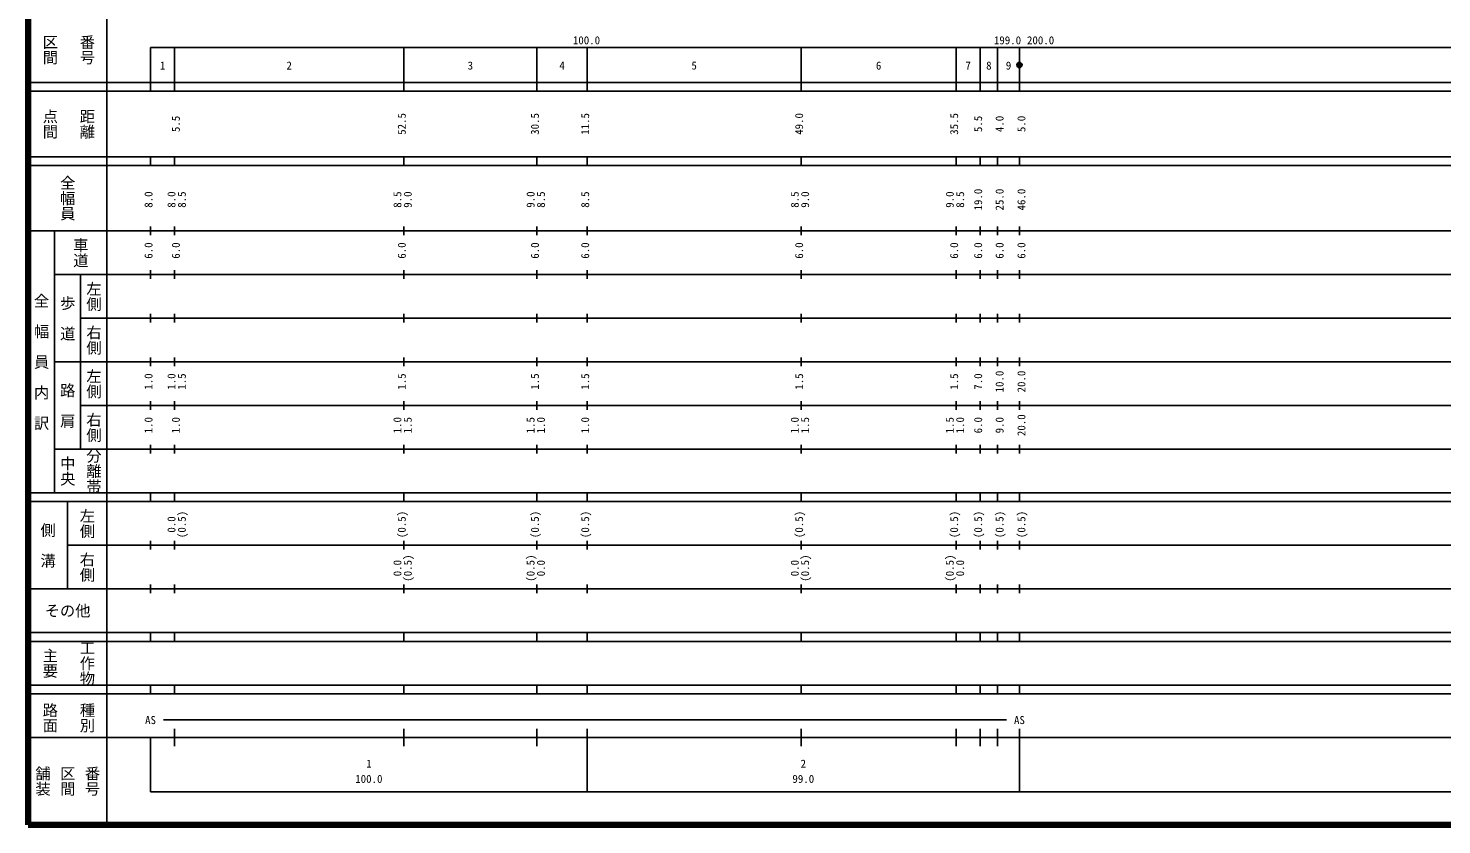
# Model space of a CAD drawing. Units: millimetres on the paper, enlarged 1000 times. Extents: x 40000 to 680000, y 20000 to 380000.
# Drawn here: x 40000 to 363711, y 20000 to 202409 of the extents above; entities that cross this region are included whole.
import ezdxf
from ezdxf.enums import TextEntityAlignment as Align

# ---------------------------------------------------------------- set-up
doc = ezdxf.new("R2010")
doc.units = ezdxf.units.MM
doc.header["$LTSCALE"] = 1000
doc.layers.add('M-TTL', color=2, linetype='Continuous', lineweight=140)
doc.layers.add('M-TTL-BAND', color=7, linetype='Continuous', lineweight=25)
doc.styles.add('@ＭＳ ゴシック', font='')
doc.styles.add('ＭＳ ゴシック', font='')
doc.styles.get('@ＭＳ ゴシック').set_extended_font_data('@MS Gothic')
doc.styles.get('ＭＳ ゴシック').set_extended_font_data('MS Gothic')

msp = doc.modelspace()

# ---------------------------------------------------------------- hatches: boundary and pattern name
at = {"layer": 'M-TTL-BAND'}
msp.add_hatch(color=256, dxfattribs=at).paths.add_polyline_path([(267600, 194000), (267600, 194024), (267598, 194047), (267596, 194070), (267593, 194094), (267588, 194117), (267583, 194140), (267577, 194163), (267571, 194185), (267563, 194208), (267554, 194230), (267545, 194251), (267535, 194272), (267523, 194293), (267512, 194313), (267499, 194333), (267485, 194353), (267471, 194371), (267456, 194390), (267441, 194407), (267424, 194424), (267407, 194441), (267390, 194456), (267371, 194471), (267353, 194485), (267333, 194499), (267313, 194512), (267293, 194523), (267272, 194535), (267251, 194545), (267230, 194554), (267208, 194563), (267185, 194571), (267163, 194577), (267140, 194583), (267117, 194588), (267094, 194593), (267071, 194596), (267047, 194598), (267024, 194600), (267000, 194600), (266976, 194600), (266953, 194598), (266929, 194596), (266906, 194593), (266883, 194588), (266860, 194583), (266837, 194577), (266815, 194571), (266792, 194563), (266770, 194554), (266749, 194545), (266728, 194535), (266707, 194523), (266687, 194512), (266667, 194499), (266647, 194485), (266629, 194471), (266610, 194456), (266593, 194441), (266576, 194424), (266559, 194407), (266544, 194390), (266529, 194371), (266515, 194353), (266501, 194333), (266488, 194313), (266477, 194293), (266465, 194272), (266455, 194251), (266446, 194230), (266437, 194208), (266429, 194185), (266423, 194163), (266417, 194140), (266412, 194117), (266407, 194094), (266404, 194070), (266402, 194047), (266400, 194024), (266400, 194000), (266400, 193976), (266402, 193953), (266404, 193929), (266407, 193906), (266412, 193883), (266417, 193860), (266423, 193837), (266429, 193815), (266437, 193792), (266446, 193770), (266455, 193749), (266465, 193728), (266477, 193707), (266488, 193686), (266501, 193667), (266515, 193647), (266529, 193629), (266544, 193610), (266559, 193593), (266576, 193576), (266593, 193559), (266610, 193544), (266629, 193529), (266647, 193515), (266667, 193501), (266687, 193488), (266707, 193476), (266728, 193465), (266749, 193455), (266770, 193446), (266792, 193437), (266815, 193429), (266837, 193422), (266860, 193417), (266883, 193411), (266906, 193407), (266929, 193404), (266953, 193402), (266976, 193400), (267000, 193400), (267024, 193400), (267047, 193402), (267071, 193404), (267094, 193407), (267117, 193411), (267140, 193417), (267163, 193422), (267185, 193429), (267208, 193437), (267230, 193446), (267251, 193455), (267272, 193465), (267293, 193476), (267313, 193488), (267333, 193501), (267353, 193515), (267371, 193529), (267390, 193544), (267407, 193559), (267424, 193576), (267441, 193593), (267456, 193610), (267471, 193629), (267485, 193647), (267499, 193667), (267512, 193686), (267523, 193707), (267535, 193728), (267545, 193749), (267554, 193770), (267563, 193792), (267571, 193815), (267577, 193837), (267583, 193860), (267588, 193883), (267593, 193906), (267596, 193929), (267598, 193953), (267600, 193976)])

# ---------------------------------------------------------------- linework, layer by layer
at = {"layer": 'M-TTL'}
for p, q in [((40000, 380000), (40000, 20000)), ((40000, 20000), (680000, 20000))]:
    msp.add_line(p, q, dxfattribs=at)
at = {"layer": 'M-TTL-BAND'}
for p, q in [((58000, 370000), (58000, 20000)), ((68000, 198000), (579000, 198000)), ((68000, 198000), (68000, 188000)), ((73500, 188000), (73500, 198000)), ((126000, 188000), (126000, 198000)), ((156500, 188000), (156500, 198000)), ((168000, 188000), (168000, 198000)), ((217000, 188000), (217000, 198000)), ((252500, 188000), (252500, 198000)), ((258000, 188000), (258000, 198000)), ((262000, 188000), (262000, 198000)), ((267000, 188000), (267000, 198000)), ((40000, 190000), (579000, 190000)), ((40000, 188000), (579000, 188000)), ((40000, 173000), (579000, 173000)), ((68000, 171000), (68000, 173000)), ((73500, 171000), (73500, 173000)), ((126000, 171000), (126000, 173000)), ((156500, 171000), (156500, 173000)), ((168000, 171000), (168000, 173000)), ((217000, 171000), (217000, 173000)), ((252500, 171000), (252500, 173000)), ((258000, 171000), (258000, 173000)), ((262000, 171000), (262000, 173000)), ((267000, 171000), (267000, 173000)), ((40000, 171000), (579000, 171000)), ((40000, 156000), (579000, 156000)), ((46000, 96000), (46000, 156000)), ((68000, 155000), (68000, 157000)), ((73500, 155000), (73500, 157000)), ((126000, 155000), (126000, 157000)), ((156500, 155000), (156500, 157000)), ((168000, 155000), (168000, 157000)), ((217000, 155000), (217000, 157000)), ((252500, 155000), (252500, 157000)), ((258000, 155000), (258000, 157000)), ((262000, 155000), (262000, 157000)), ((267000, 155000), (267000, 157000)), ((46000, 146000), (579000, 146000)), ((52000, 146000), (52000, 106000)), ((68000, 145000), (68000, 147000)), ((73500, 145000), (73500, 147000)), ((126000, 145000), (126000, 147000)), ((156500, 145000), (156500, 147000)), ((168000, 145000), (168000, 147000)), ((217000, 145000), (217000, 147000)), ((252500, 145000), (252500, 147000)), ((258000, 145000), (258000, 147000)), ((262000, 145000), (262000, 147000)), ((267000, 145000), (267000, 147000)), ((52000, 136000), (579000, 136000)), ((68000, 135000), (68000, 137000)), ((73500, 135000), (73500, 137000)), ((126000, 135000), (126000, 137000)), ((156500, 135000), (156500, 137000)), ((168000, 135000), (168000, 137000)), ((217000, 135000), (217000, 137000)), ((252500, 135000), (252500, 137000)), ((258000, 135000), (258000, 137000)), ((262000, 135000), (262000, 137000)), ((267000, 135000), (267000, 137000)), ((68000, 125000), (68000, 127000)), ((73500, 125000), (73500, 127000)), ((126000, 125000), (126000, 127000)), ((156500, 125000), (156500, 127000)), ((168000, 125000), (168000, 127000)), ((217000, 125000), (217000, 127000)), ((252500, 125000), (252500, 127000)), ((258000, 125000), (258000, 127000)), ((262000, 125000), (262000, 127000)), ((267000, 125000), (267000, 127000)), ((46000, 126000), (579000, 126000)), ((68000, 115000), (68000, 117000)), ((73500, 115000), (73500, 117000)), ((126000, 115000), (126000, 117000)), ((156500, 115000), (156500, 117000)), ((168000, 115000), (168000, 117000)), ((217000, 115000), (217000, 117000)), ((252500, 115000), (252500, 117000)), ((258000, 115000), (258000, 117000)), ((262000, 115000), (262000, 117000)), ((267000, 115000), (267000, 117000)), ((52000, 116000), (579000, 116000)), ((68000, 105000), (68000, 107000)), ((73500, 105000), (73500, 107000)), ((126000, 105000), (126000, 107000)), ((156500, 105000), (156500, 107000)), ((168000, 105000), (168000, 107000)), ((217000, 105000), (217000, 107000)), ((252500, 105000), (252500, 107000)), ((258000, 105000), (258000, 107000)), ((262000, 105000), (262000, 107000)), ((267000, 105000), (267000, 107000)), ((46000, 106000), (579000, 106000)), ((40000, 96000), (579000, 96000)), ((40000, 94000), (579000, 94000)), ((49000, 94000), (49000, 74000)), ((68000, 94000), (68000, 96000)), ((73500, 94000), (73500, 96000)), ((126000, 94000), (126000, 96000)), ((156500, 94000), (156500, 96000)), ((168000, 94000), (168000, 96000)), ((217000, 94000), (217000, 96000)), ((252500, 94000), (252500, 96000)), ((258000, 94000), (258000, 96000)), ((262000, 94000), (262000, 96000)), ((267000, 94000), (267000, 96000)), ((68000, 83000), (68000, 85000)), ((73500, 83000), (73500, 85000)), ((126000, 83000), (126000, 85000)), ((156500, 83000), (156500, 85000)), ((168000, 83000), (168000, 85000)), ((217000, 83000), (217000, 85000)), ((252500, 83000), (252500, 85000)), ((258000, 83000), (258000, 85000)), ((262000, 83000), (262000, 85000)), ((267000, 83000), (267000, 85000)), ((49000, 84000), (579000, 84000)), ((68000, 73000), (68000, 75000)), ((73500, 73000), (73500, 75000)), ((126000, 73000), (126000, 75000)), ((156500, 73000), (156500, 75000)), ((168000, 73000), (168000, 75000)), ((217000, 73000), (217000, 75000)), ((252500, 73000), (252500, 75000)), ((258000, 73000), (258000, 75000)), ((262000, 73000), (262000, 75000)), ((267000, 73000), (267000, 75000)), ((40000, 74000), (579000, 74000)), ((40000, 64000), (579000, 64000)), ((40000, 62000), (579000, 62000)), ((68000, 62000), (68000, 64000)), ((73500, 62000), (73500, 64000)), ((126000, 62000), (126000, 64000)), ((156500, 62000), (156500, 64000)), ((168000, 62000), (168000, 64000)), ((217000, 62000), (217000, 64000)), ((252500, 62000), (252500, 64000)), ((258000, 62000), (258000, 64000)), ((262000, 62000), (262000, 64000)), ((267000, 62000), (267000, 64000)), ((40000, 52000), (579000, 52000)), ((68000, 50000), (68000, 52000)), ((73500, 50000), (73500, 52000)), ((126000, 50000), (126000, 52000)), ((156500, 50000), (156500, 52000)), ((168000, 50000), (168000, 52000)), ((217000, 50000), (217000, 52000)), ((252500, 50000), (252500, 52000)), ((258000, 50000), (258000, 52000)), ((262000, 50000), (262000, 52000)), ((267000, 50000), (267000, 52000)), ((40000, 50000), (579000, 50000)), ((71000, 44000), (264000, 44000)), ((40000, 40000), (579000, 40000)), ((68000, 40000), (68000, 27500)), ((73500, 38000), (73500, 42000)), ((126000, 38000), (126000, 42000)), ((156500, 38000), (156500, 42000)), ((168000, 27500), (168000, 42000)), ((217000, 38000), (217000, 42000)), ((252500, 38000), (252500, 42000)), ((258000, 38000), (258000, 42000)), ((262000, 38000), (262000, 42000)), ((267000, 27500), (267000, 42000)), ((68000, 27500), (579000, 27500))]:
    msp.add_line(p, q, dxfattribs=at)
msp.add_circle((267000, 194000), 600, dxfattribs=at)

# ---------------------------------------------------------------- texts
at = {"layer": 'M-TTL-BAND', "style": '@ＭＳ ゴシック'}
for s, p in [('番号', (53500, 197500)), ('区間', (45000, 197500)), ('点間', (45000, 180500)), ('距離', (53500, 180500)), ('全幅員', (49000, 163500)), ('車道', (52000, 151000)), ('左側', (55000, 141000)), ('全\u3000幅\u3000員\u3000内\u3000訳', (43000, 126000)), ('歩\u3000道', (49000, 136000)), ('右側', (55000, 131000)), ('左側', (55000, 121000)), ('路\u3000肩', (49000, 116000)), ('右側', (55000, 111000)), ('中央', (49000, 101000)), ('分離帯', (55000, 101000)), ('左側', (53500, 89000)), ('側\u3000溝', (44500, 84000)), ('右側', (53500, 79000)), ('工作物', (53500, 57000)), ('主要', (45000, 57000)), ('路面', (45000, 44500)), ('種別', (53500, 44500)), ('舗装', (43333, 30000)), ('区間', (49000, 30000)), ('番号', (54667, 30000))]:
    msp.add_text(s, height=2566, rotation=270, dxfattribs=at).set_placement(p, align=Align.MIDDLE_CENTER)
at = {"layer": 'M-TTL-BAND', "style": 'ＭＳ ゴシック'}
for s, p in [('100.0', (167844, 198195)), ('199.0', (264266, 198195)), ('200.0', (271841, 198195)), ('1', (70750, 192405)), ('2', (99750, 192405)), ('3', (141250, 192405)), ('4', (162250, 192405)), ('5', (192500, 192405)), ('6', (234750, 192405)), ('7', (255250, 192405)), ('8', (260000, 192405)), ('9', (264500, 192405)), ('AS', (68000, 42500)), ('AS', (267000, 42500)), ('1', (118000, 32523)), ('2', (217500, 32523)), ('100.0', (118000, 29033)), ('99.0', (217500, 29033))]:
    msp.add_text(s, height=1833, dxfattribs=at).set_placement(p, align=Align.BOTTOM_CENTER)
for s, p in [('5.5', (75258, 180500)), ('52.5', (127000, 180500)), ('30.5', (157500, 180500)), ('11.5', (169000, 180500)), ('49.0', (218000, 180500)), ('35.5', (253500, 180500)), ('5.5', (259000, 180500)), ('4.0', (263910, 180500)), ('5.0', (268910, 180500)), ('19.0', (259000, 163174)), ('25.0', (263910, 163174)), ('46.0', (268910, 163174)), ('8.0', (69000, 163174)), ('8.0', (74258, 163174)), ('8.5', (76628, 163174)), ('8.5', (126000, 163174)), ('9.0', (128370, 163174)), ('9.0', (156500, 163174)), ('8.5', (158870, 163174)), ('8.5', (169000, 163174)), ('8.5', (217000, 163174)), ('9.0', (219370, 163174)), ('9.0', (252500, 163174)), ('8.5', (254870, 163174)), ('6.0', (69000, 151500)), ('6.0', (75258, 151500)), ('6.0', (127000, 151500)), ('6.0', (157500, 151500)), ('6.0', (169000, 151500)), ('6.0', (218000, 151500)), ('6.0', (253500, 151500)), ('6.0', (259000, 151500)), ('6.0', (263910, 151500)), ('6.0', (268910, 151500)), ('1.0', (69000, 121500)), ('1.0', (74258, 121500)), ('1.5', (76628, 121500)), ('1.5', (127000, 121500)), ('1.5', (157500, 121500)), ('1.5', (169000, 121500)), ('1.5', (218000, 121500)), ('1.5', (253500, 121500)), ('7.0', (259000, 121500)), ('10.0', (263910, 121500)), ('20.0', (268910, 121500)), ('20.0', (268910, 111500)), ('1.0', (69000, 111500)), ('1.0', (75258, 111500)), ('1.0', (126000, 111500)), ('1.5', (128370, 111500)), ('1.5', (156500, 111500)), ('1.0', (158870, 111500)), ('1.0', (169000, 111500)), ('1.0', (217000, 111500)), ('1.5', (219370, 111500)), ('1.5', (252500, 111500)), ('1.0', (254870, 111500)), ('6.0', (259000, 111500)), ('9.0', (263910, 111500)), ('(0.5)', (76628, 88764)), ('(0.5)', (127000, 88764)), ('(0.5)', (157500, 88764)), ('(0.5)', (169000, 88764)), ('(0.5)', (218000, 88764)), ('(0.5)', (253500, 88764)), ('(0.5)', (259000, 88764)), ('(0.5)', (263910, 88764)), ('(0.5)', (268910, 88764)), ('0.0', (74258, 88764)), ('(0.5)', (128370, 78764)), ('(0.5)', (156500, 78764)), ('(0.5)', (219370, 78764)), ('(0.5)', (252500, 78764)), ('0.0', (126000, 78764)), ('0.0', (158870, 78764)), ('0.0', (217000, 78764)), ('0.0', (254870, 78764))]:
    msp.add_text(s, height=1833, rotation=90, dxfattribs=at).set_placement(p, align=Align.BOTTOM_CENTER)
msp.add_text('その他', height=2566, dxfattribs=at).set_placement((49000, 69000), align=Align.MIDDLE_CENTER)

doc.saveas('drawing.dxf')
